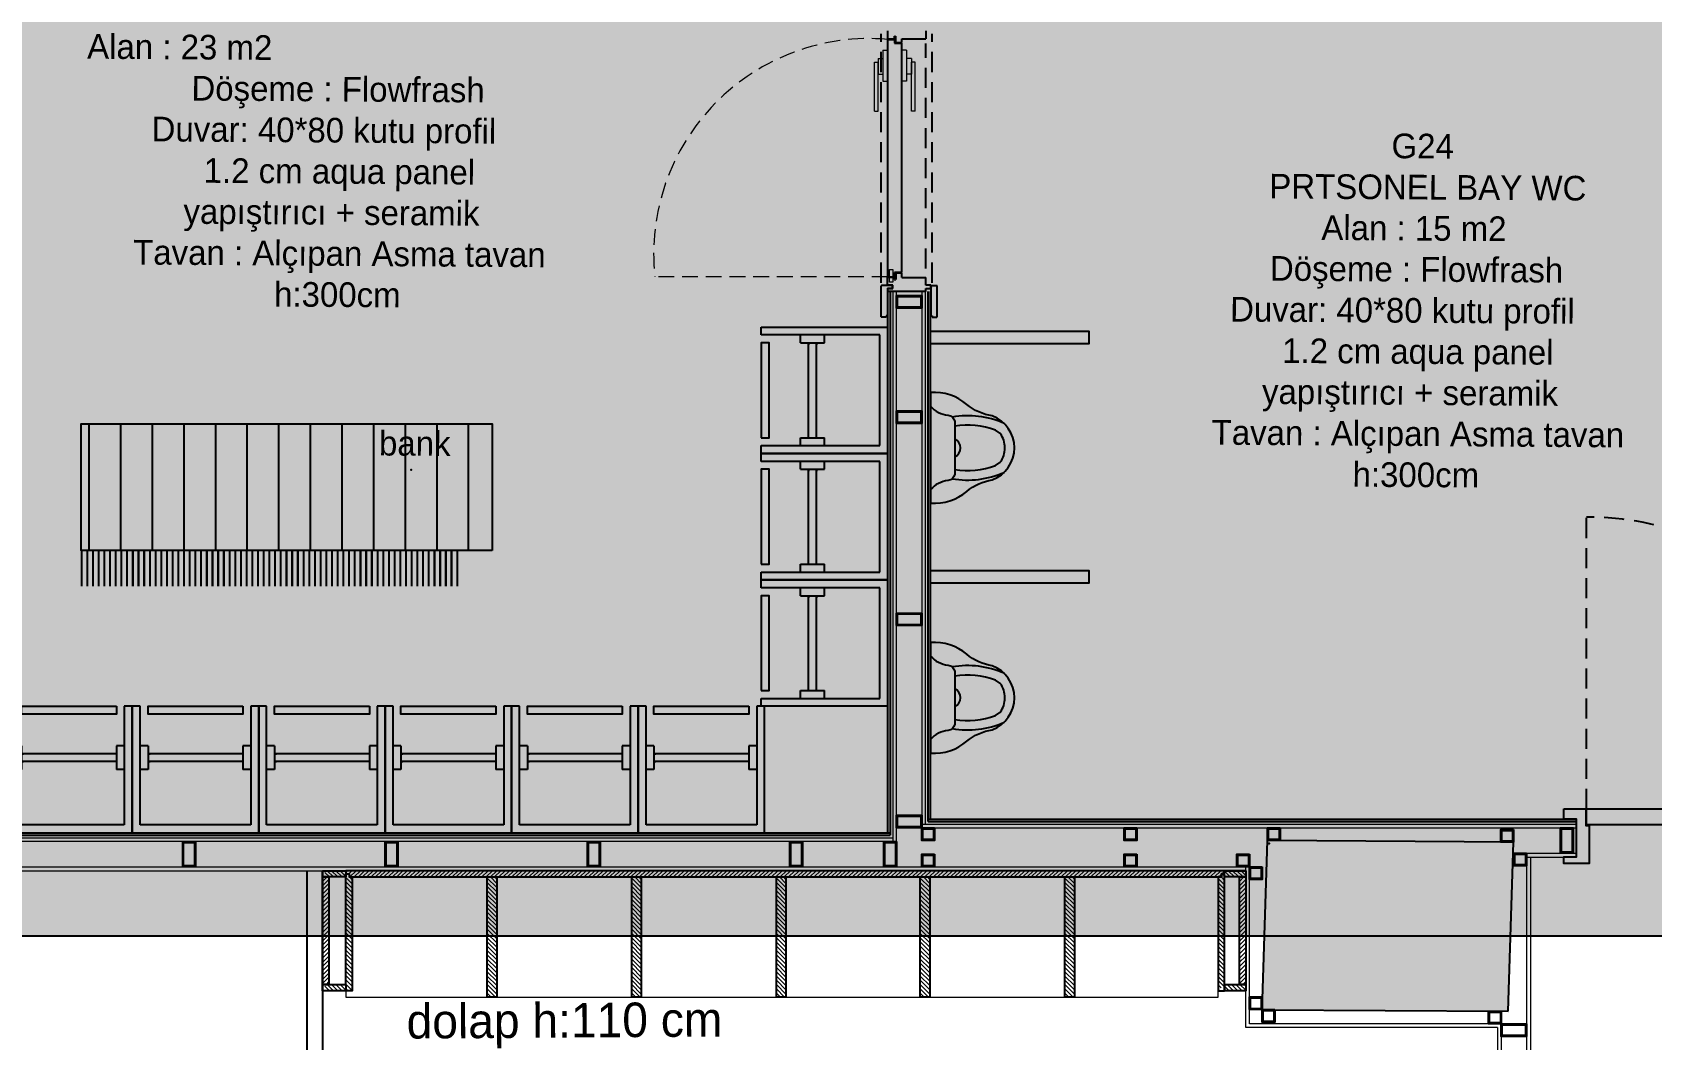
# Model space of a CAD drawing. Header units: millimetres. Extents: x 17474 to 44983, y -1049 to 14585.
# Drawn here: x 18087 to 18599, y 2165 to 2483 of the extents above; entities that cross this region are included whole.
import ezdxf

# ---------------------------------------------------------------- set-up
doc = ezdxf.new("R2010")
doc.units = ezdxf.units.MM
for name, pattern in [('DASHED', [19.05, 12.7, -6.35]), ('DASHED2', [0.375, 0.25, -0.125]), ('kesik cizgi', [9.525, 6.35, -3.175])]:
    doc.linetypes.add(name, pattern=pattern)
for name, color, linetype, lineweight in [('AHŞAP1', 32, 'Continuous', 40), ('beyaz', 251, 'Continuous', 13), ('INT-AQUAPANEL', 255, 'Continuous', 13), ('INT-DASH', 251, 'DASHED2', 13), ('INT-DR-HNDL', 252, 'Continuous', 9), ('INT-HATCH', 252, 'Continuous', 9)]:
    doc.layers.add(name, color=color, linetype=linetype, lineweight=lineweight)
for name, color, linetype in [('DOOR-YOO', 43, 'Continuous'), ('DUVARIC', 254, 'Continuous'), ('INT-AHŞAP', 34, 'Continuous'), ('INT-HATCH-1', 254, 'Continuous'), ('INT-MDF', 230, 'Continuous'), ('INT-PROFİL', 160, 'Continuous'), ('KOLON', 2, 'Continuous'), ('NOKTA', 7, 'Continuous'), ('SHADOW-YOO', 8, 'Continuous'), ('TEFRIS-HAREKETLI_OGE', 54, 'Continuous'), ('TEFRIS-SABIT_OGE', 7, 'Continuous'), ('TXT-YOO', 7, 'Continuous'), ('WALL CERAMIC-YOO', 30, 'Continuous'), ('WINDOW-YOO', 135, 'Continuous')]:
    doc.layers.add(name, color=color, linetype=linetype)
doc.layers.add('INT-ELE-2', color=7, linetype='Continuous', lineweight=5, true_color=0x525252)
doc.styles.add('MEKAN', font='stylu.ttf', dxfattribs={"height": 13})

# ---------------------------------------------------------------- blocks, each defined once
blk = doc.blocks.new('WEQEQWEQWE')
at = {"layer": 'TEFRIS-HAREKETLI_OGE'}
for p, q in [((40, 40), (0, 40)), ((0, 40), (0, 0)), ((2.5, 37.5), (40, 37.5)), ((2.5, 2.5, 0), (2.5, 37.5)), ((20, 35), (20, 37.5)), ((27.5, 35), (27.5, 37.5)), ((40, 37.5), (40, 40)), ((27.5, 35), (20, 35)), ((22.5, 35), (22.5, 34.37)), ((22.5, 25.62), (22.5, 35)), ((22.5, 29.68, 0), (22.5, 35, 0)), ((25, 35), (25, 34.37)), ((25, 26.04), (25, 35)), ((25, 29.68, 0), (25, 35, 0)), ((22.5, 22.79, 0), (22.5, 27.68, 0)), ((25, 22.65, 0), (25, 27.68, 0)), ((22.5, 5, 0), (22.5, 23.41, 0)), ((25, 5, 0), (25, 22.81, 0)), ((0, 0, 0), (40, 0, 0)), ((40, 2.5, 0), (2.5, 2.5, 0)), ((27.5, 5, 0), (20, 5, 0)), ((20, 2.5, 0), (20, 5, 0)), ((27.5, 2.5, 0), (27.5, 5, 0)), ((40, 0, 0), (40, 2.5, 0))]:
    blk.add_line(p, q, dxfattribs=at)
blk.add_lwpolyline([(40, 5), (37.5, 5), (37.5, 35), (40, 35)], close=True, dxfattribs=at)
blk = doc.blocks.new('5PISPL')
at = {"layer": 'TEFRIS-HAREKETLI_OGE', "elevation": 0}
blk.add_lwpolyline([(0.1012, 0.2027, 0.312528), (0, 0.2728, 0.312528), (-0.1012, 0.2027, -0.138634), (-0.1377, 0.1224, 0.195741), (-0.175, 0.0078), (0.175, 0.0078, 0.195741), (0.1377, 0.1224, -0.138634)], format="xyb", close=True, dxfattribs=at)
for points in [[(0.0685, 0.084, 0.127606), (0.0561, 0.2128), (0.0466, 0.2271, 0.090077), (0.0456, 0.2281, 0.157248), (0, 0.2428, 0.157248), (-0.0456, 0.2281, 0.090077), (-0.0466, 0.2271), (-0.0561, 0.2128, 0.127606), (-0.0685, 0.084, 0.127606)], [(-0.132, 0.0078, 0.193272), (-0.1034, 0.0631, -0.345107), (-0.0835, 0.084), (0.0835, 0.084, -0.345107), (0.1034, 0.0631, 0.193272), (0.132, 0.0078, 0.193272)]]:
    blk.add_lwpolyline(points, format="xyb", dxfattribs=at)
at = {"layer": 'TEFRIS-HAREKETLI_OGE', "extrusion": (-8.25197e-08, 2.35233e-21, 1)}
for centre, start_param, end_param in [((0.186, 0.1246, 0), 4.299085, 4.88085), ((-0.186, 0.1246, 0), 1.402335, 1.9841)]:
    blk.add_ellipse(centre, major_axis=(0, -0.2877), ratio=1, start_param=start_param, end_param=end_param, dxfattribs=at)
at = {"layer": 'TEFRIS-HAREKETLI_OGE', "extrusion": (-8.25197e-08, 1.27852e-20, 1)}
blk.add_ellipse((0, 0.0714, 0), major_axis=(0, -0.031), ratio=1, start_param=1.987741, end_param=4.295444, dxfattribs=at)
blk = doc.blocks.new('FKJHGFDS')
at = {"layer": 'TEFRIS-HAREKETLI_OGE', "xscale": 1000, "yscale": 1000, "zscale": 1000}
blk.add_blockref('5PISPL', (84.8, -76.3), dxfattribs=at)
blk = doc.blocks.new('wc kapı')
at = {"layer": 'DOOR-YOO', "linetype": 'DASHED', "ltscale": 0.5, "extrusion": (-4.70698e-22, -8.54121e-07, 1), "elevation": 0.22}
blk.add_lwpolyline([(6468.74, 6716.35), (6468.74, 6808.7)], dxfattribs=at)
at = {"layer": 'DOOR-YOO', "extrusion": (-4.70698e-22, -8.54121e-07, 1), "elevation": 0.22}
for points in [[(6542.79, 6720.85), (6552.54, 6720.85, -0.414214), (6553.04, 6720.35), (6553.04, 6717.35), (6554.54, 6717.35), (6554.54, 6720.35, 0.414214), (6552.54, 6722.35), (6542.79, 6722.35, 1)], [(6542.79, 6705.85), (6552.54, 6705.85, 0.185242), (6553.04, 6707.35), (6553.04, 6710.35), (6554.54, 6710.35), (6554.54, 6707.35, -0.261972), (6552.54, 6703.35), (6542.79, 6703.35, -0.6)]]:
    blk.add_lwpolyline(points, format="xyb", close=True, dxfattribs=at)
for points in [[(6461.54, 6716.35), (6468.54, 6716.35), (6468.54, 6711.15), (6469.54, 6711.15), (6469.54, 6699.1), (6461.54, 6699.1), (6461.54, 6701.15), (6465.54, 6701.15), (6465.54, 6713.15), (6461.54, 6713.15)], [(6468.74, 6716.35), (6561.34, 6716.35), (6561.34, 6711.35), (6468.74, 6711.35)], [(6551.79, 6716.35), (6555.79, 6716.35), (6555.79, 6717.35), (6551.79, 6717.35)], [(6568.54, 6716.35), (6561.54, 6716.35), (6561.54, 6711.15), (6560.54, 6711.15), (6560.54, 6699.1), (6568.54, 6699.1), (6568.54, 6701.15), (6564.54, 6701.15), (6564.54, 6713.15), (6568.54, 6713.15)], [(6551.79, 6711.35), (6555.79, 6711.35), (6555.79, 6710.35), (6551.79, 6710.35)]]:
    blk.add_lwpolyline(points, close=True, dxfattribs=at)
at = {"layer": 'DOOR-YOO', "linetype": 'DASHED', "ltscale": 0.5, "extrusion": (-4.70698e-22, -8.54121e-07, 1)}
blk.add_arc((6468.95, 6716.31, 0.22), 92.39, 0.0255, 90.1482, dxfattribs=at)
blk = doc.blocks.new('profil')
at = {"layer": 'INT-PROFİL'}
for points in [[(3524.77, 6983.36), (3528.77, 6983.36), (3528.77, 6979.36), (3524.77, 6979.36)], [(3525.07, 6983.06), (3528.47, 6983.06), (3528.47, 6979.66), (3525.07, 6979.66)]]:
    blk.add_lwpolyline(points, close=True, dxfattribs=at)
blk = doc.blocks.new('xx')
at = {"layer": 'INT-DR-HNDL'}
for p, q in [((2115.45, 3460.53), (2131.73, 3460.53)), ((2115.45, 3460.53), (2115.45, 3458.03)), ((2115.45, 3458.03), (2131.73, 3458.03)), ((2115.45, 3458.03), (2131.73, 3458.03)), ((2119.85, 3463.03), (2128.13, 3463.03)), ((2119.85, 3463.03), (2119.85, 3460.53)), ((2147.61, 3465.03), (2121.81, 3465.03)), ((2121.81, 3465.03), (2121.81, 3463.03)), ((2147.61, 3463.03), (2121.81, 3463.03)), ((2128.13, 3463.03), (2128.13, 3460.53)), ((2131.73, 3460.53), (2131.73, 3458.03)), ((2147.61, 3465.03), (2147.61, 3463.03))]:
    blk.add_line(p, q, dxfattribs=at)
blk = doc.blocks.new('DOLAP OFIS')
at = {"layer": 'INT-HATCH'}
h = blk.add_hatch(dxfattribs=at)
h.set_pattern_fill('LINE', color=256, scale=0.3, angle=-45, style=0)
h.set_pattern_definition([(315, (26830.2732, 24487.1623), (0.67351921, 0.67351921), [])])
h.paths.add_polyline_path([(35249.46, 8669.86), (35283.46, 8669.86), (35283.46, 8667.86), (35249.46, 8667.86)])
h = blk.add_hatch(dxfattribs=at)
h.set_pattern_fill('LINE', color=256, scale=0.3, angle=45, style=0)
h.set_pattern_definition([(45, (19466.153, 216.6684), (-0.67351921, 0.67351921), [])])
h.paths.add_polyline_path([(35283.46, 8663.17), (35283.46, 8669.86), (35285.46, 8669.86), (35285.46, 8663.17)])
h = blk.add_hatch(dxfattribs=at)
h.set_pattern_fill('LINE', color=256, scale=0.3, angle=315, style=0)
h.set_pattern_definition([(315, (66047.766, -11420.5328), (0.67351921, 0.67351921), [])])
h.paths.add_polyline_path([(35247.46, 8663.17), (35247.46, 8385.27), (35248.46, 8385.27), (35248.46, 8386.27), (35249.46, 8386.27), (35249.46, 8662.17), (35248.46, 8662.17), (35248.46, 8663.17)])
h = blk.add_hatch(dxfattribs=at)
h.set_pattern_fill('LINE', color=256, scale=0.3, angle=225, style=0)
h.set_pattern_definition([(225, (17300.0111, -41202.4289), (0.673519209, -0.673519209), [])])
edge = h.paths.add_edge_path()
edge.add_line((35248.46, 8663.17), (35283.46, 8663.17))
edge.add_line((35283.46, 8663.17), (35285.46, 8661.17))
edge.add_line((35285.46, 8661.17), (35249.46, 8661.17))
edge.add_line((35249.46, 8661.17), (35249.46, 8662.17))
edge.add_line((35249.46, 8662.17), (35248.46, 8662.17))
edge.add_line((35248.46, 8662.17), (35248.46, 8663.17))
h.paths.add_polyline_path([(35285.46, 8663.17), (35283.46, 8663.17), (35283.47, 8663.17), (35283.45, 8663.17)])
h = blk.add_hatch(dxfattribs=at)
h.set_pattern_fill('LINE', color=256, scale=0.3, angle=225, style=0)
h.set_pattern_definition([(225, (50812.93255, 17194.3963), (0.67351921, -0.67351921), [])])
h.paths.add_polyline_path([(35249.46, 8612.64), (35249.46, 8615.64), (35287.46, 8615.64), (35287.46, 8612.64)])
h = blk.add_hatch(dxfattribs=at)
h.set_pattern_fill('LINE', color=256, scale=0.3, angle=225, style=0)
h.set_pattern_definition([(225, (50812.9314, 17148.6879), (0.67351921, -0.67351921), [])])
h.paths.add_polyline_path([(35249.46, 8566.93), (35249.46, 8569.93), (35287.46, 8569.93), (35287.46, 8566.93)])
h = blk.add_hatch(dxfattribs=at)
h.set_pattern_fill('LINE', color=256, scale=0.3, angle=225, style=0)
h.set_pattern_definition([(225, (50812.9328, 17103.1568), (0.67351921, -0.67351921), [])])
h.paths.add_polyline_path([(35249.46, 8521.4), (35249.46, 8524.4), (35287.46, 8524.4), (35287.46, 8521.4)])
h = blk.add_hatch(dxfattribs=at)
h.set_pattern_fill('LINE', color=256, scale=0.3, angle=225, style=0)
h.set_pattern_definition([(225, (50858.6411, 17103.1567), (0.67351921, -0.67351921), [])])
h.paths.add_polyline_path([(35249.46, 8475.69), (35249.46, 8478.69), (35287.46, 8478.69), (35287.46, 8475.69)])
h = blk.add_hatch(dxfattribs=at)
h.set_pattern_fill('LINE', color=256, scale=0.3, angle=225, style=0)
h.set_pattern_definition([(225, (50904.3494, 17103.1567), (0.67351921, -0.67351921), [])])
h.paths.add_polyline_path([(35249.46, 8429.98), (35249.46, 8432.98), (35287.46, 8432.98), (35287.46, 8429.98)])
h = blk.add_hatch(dxfattribs=at)
h.set_pattern_fill('LINE', color=256, scale=0.3, angle=45, style=0)
h.set_pattern_definition([(45, (19430.1531, -67.9157), (-0.67351921, 0.67351921), [])])
h.paths.add_polyline_path([(35247.46, 8378.58), (35247.46, 8385.27), (35249.46, 8385.27), (35249.46, 8378.58)])
h = blk.add_hatch(dxfattribs=at)
h.set_pattern_fill('LINE', color=256, scale=0.3, angle=225, style=0)
h.set_pattern_definition([(225, (50812.9288, 17239.2817), (0.67351921, -0.67351921), [])])
h.paths.add_polyline_path([(35249.46, 8385.27), (35249.46, 8387.27), (35285.46, 8387.27), (35285.46, 8385.27)])
h = blk.add_hatch(dxfattribs=at)
h.set_pattern_fill('LINE', color=256, scale=0.3, angle=45, style=0)
h.set_pattern_definition([(45, (19466.153, -67.9158), (-0.67351921, 0.67351921), [])])
h.paths.add_polyline_path([(35283.46, 8378.58), (35283.46, 8385.27), (35285.46, 8385.27), (35285.46, 8378.58)])
h = blk.add_hatch(dxfattribs=at)
h.set_pattern_fill('LINE', color=256, scale=0.3, angle=-45, style=0)
h.set_pattern_definition([(315, (26830.2732, 24197.2178), (0.67351921, 0.67351921), [])])
h.paths.add_polyline_path([(35249.46, 8379.91), (35283.46, 8379.91), (35283.46, 8377.91), (35249.46, 8377.91)])
at = {"layer": 'INT-ELE-2', "elevation": 0}
blk.add_lwpolyline([(35285.46, 8385.27), (35287.46, 8385.27), (35287.46, 8661.16), (35285.46, 8661.16)], dxfattribs=at)
at = {"layer": 'INT-MDF', "elevation": 0}
for points in [[(35247.46, 8669.86), (35247.46, 8385.27), (35248.46, 8385.27), (35248.46, 8386.27), (35249.46, 8386.27), (35249.46, 8662.17), (35248.46, 8662.16), (35248.46, 8663.17), (35247.46, 8663.17)], [(35248.46, 8663.17), (35248.46, 8662.17), (35249.46, 8662.17), (35249.46, 8661.17), (35285.46, 8661.17), (35285.46, 8663.17), (35283.46, 8663.17), (35283.46, 8663.17), (35285.46, 8663.17), (35283.46, 8663.17), (35248.46, 8663.17)], [(35248.46, 8385.27), (35248.46, 8386.27), (35249.46, 8386.27), (35249.46, 8387.27), (35285.46, 8387.27), (35285.46, 8385.27)], [(35283.46, 8385.27), (35248.46, 8385.27)]]:
    blk.add_lwpolyline(points, dxfattribs=at)
for points in [[(35249.46, 8612.64), (35249.46, 8615.64), (35287.46, 8615.64), (35287.46, 8612.64)], [(35249.46, 8566.93), (35249.46, 8569.93), (35287.46, 8569.93), (35287.46, 8566.93)], [(35249.46, 8521.4), (35249.46, 8524.4), (35287.46, 8524.4), (35287.46, 8521.4)], [(35249.46, 8475.69), (35249.46, 8478.69), (35287.46, 8478.69), (35287.46, 8475.69)], [(35249.46, 8429.98), (35249.46, 8432.98), (35287.46, 8432.98), (35287.46, 8429.98)]]:
    blk.add_lwpolyline(points, close=True, dxfattribs=at)
at = {"layer": 'INT-MDF'}
for points in [[(35249.46, 8669.86, 0), (35283.46, 8669.86, 0), (35283.46, 8667.86, 0), (35249.46, 8667.86, 0)], [(35283.46, 8663.17, 0), (35283.46, 8669.86, 0), (35285.46, 8669.86, 0), (35285.46, 8663.17, 0)], [(35247.46, 8377.91, 0), (35247.46, 8385.27, 0), (35249.46, 8385.27, 0), (35249.46, 8377.91, 0)], [(35283.46, 8377.91, 0), (35283.46, 8385.27, 0), (35285.46, 8385.27, 0), (35285.46, 8377.91, 0)], [(35249.46, 8379.91, 0), (35283.46, 8379.91, 0), (35283.46, 8377.91, 0), (35249.46, 8377.91, 0)]]:
    blk.add_polyline3d(points, close=True, dxfattribs=at)
blk = doc.blocks.new('40 80 kutu profil')
at = {"layer": 'INT-PROFİL'}
for points in [[(34973.69, 7687.07), (34973.69, 7679.07), (34969.69, 7679.07), (34969.69, 7687.07)], [(34973.39, 7686.77), (34973.39, 7679.37), (34969.99, 7679.37), (34969.99, 7686.77)]]:
    blk.add_lwpolyline(points, close=True, dxfattribs=at)

msp = doc.modelspace()

# ---------------------------------------------------------------- hatches: boundary and pattern name
at = {"layer": 'DUVARIC'}
h = msp.add_hatch(color=256, dxfattribs=at)
h.dxf.hatch_style = 1
h.set_gradient(color1=(138, 178, 188), tint=1)
h.paths.add_polyline_path([(17698.05, 2707.94), (19791.73, 2707.94), (19791.73, 2197.43), (17698.05, 2197.43)])
at = {"layer": 'INT-HATCH'}
h = msp.add_hatch(dxfattribs=at)
h.set_pattern_fill('LINE', color=256, scale=0.3, angle=-45, style=0)
h.set_pattern_definition([(315, (10017.604, 18035.4823), (0.67351921, 0.67351921), [])])
h.paths.add_polyline_path([(18464.1, 2218.18), (18470.79, 2218.18), (18470.79, 2216.18), (18464.1, 2216.18)])
at = {"layer": 'KOLON'}
h = msp.add_hatch(color=250, dxfattribs=at)
h.dxf.hatch_style = 1
h.set_gradient(color1=(51, 51, 51), color2=(91, 91, 91), tint=1)
h.paths.add_polyline_path([(18475.99, 2174.2), (18477.69, 2227.7), (18555.49, 2227.2), (18553.79, 2173.7)])
at = {"layer": 'SHADOW-YOO'}
h = msp.add_hatch(dxfattribs=at)
h.set_pattern_fill('JIS_LC_20', color=256, scale=0.09, angle=45)
h.set_pattern_definition([(90, (38494.8575, 25486.5873), (-1.8, 9e-16), []), (90, (38494.883, 25486.6127), (-1.8, 9e-16), [])])
h.paths.add_polyline_path([(18222.52, 2308.24), (18222.52, 2319.28), (18100.93, 2319.28), (18100.93, 2308.24)])
at = {"layer": 'TEFRIS-SABIT_OGE'}
h = msp.add_hatch(color=25, dxfattribs=at)
h.dxf.hatch_style = 1
h.set_gradient(color1=(141, 104, 78), color2=(87, 71, 56), tint=1)
h.paths.add_polyline_path([(18232.46, 2319.53), (18102.46, 2319.53), (18102.46, 2359.53), (18232.46, 2359.53)])
h = msp.add_hatch(dxfattribs=at)
h.set_pattern_fill('_USER', color=256, scale=10, angle=-90, pattern_type=0)
h.set_pattern_definition([(270, (38495.019, 25294.829), (10, -4e-15), [])])
h.paths.add_polyline_path([(18232.46, 2319.53), (18102.46, 2319.53), (18102.46, 2359.53), (18232.46, 2359.53)])

# ---------------------------------------------------------------- linework, layer by layer
at = {"layer": 'AHŞAP1'}
for p, q in [((18360.04, 2405.21, 0.05), (18360.04, 2407.21, 0.05)), ((18360.04, 2405.21, 0.05), (18360.04, 2407.21, 0.05)), ((18359.74, 2405.91, 0.05), (18359.74, 2405.21, 0.05)), ((18359.74, 2405.91, 0.05), (18359.74, 2405.21, 0.05)), ((18359.74, 2405.21, 0.05), (18360.04, 2405.21, 0.05))]:
    msp.add_line(p, q, dxfattribs=at)
at = {"layer": 'beyaz'}
for p, q in [((18359.95, 2482.11, 0.05), (18359.8, 2481.98, 0.05)), ((18359.8, 2481.98, 0.05), (18359.95, 2481.98, 0.05)), ((18359.95, 2481.92, 0.05), (18359.8, 2481.78, 0.05)), ((18359.8, 2481.78, 0.05), (18359.95, 2481.78, 0.05)), ((18359.95, 2482.11, 0.05), (18359.95, 2482.18, 0.05)), ((18360.04, 2482.18, 0.05), (18359.95, 2482.18, 0.05)), ((18359.95, 2481.92, 0.05), (18359.95, 2481.98, 0.05)), ((18359.95, 2481.23, 0.05), (18359.95, 2481.78, 0.05)), ((18359.96, 2480.36, 0.05), (18359.96, 2481.12, 0.05)), ((18360.04, 2480.31, 0.05), (18360.04, 2482.18, 0.05)), ((18359.96, 2407.07, 0.05), (18359.96, 2406.31, 0.05)), ((18360.04, 2407.11, 0.05), (18360.04, 2405.25, 0.05)), ((18359.95, 2405.51, 0.05), (18359.8, 2405.64, 0.05)), ((18359.8, 2405.64, 0.05), (18359.95, 2405.64, 0.05)), ((18359.95, 2405.31, 0.05), (18359.8, 2405.45, 0.05)), ((18359.8, 2405.45, 0.05), (18359.95, 2405.45, 0.05)), ((18359.95, 2406.2, 0.05), (18359.95, 2405.64, 0.05)), ((18359.95, 2405.51, 0.05), (18359.95, 2405.45, 0.05)), ((18359.95, 2405.31, 0.05), (18359.95, 2405.25, 0.05)), ((18360.04, 2405.25, 0.05), (18359.95, 2405.25, 0.05))]:
    msp.add_line(p, q, dxfattribs=at)
for centre, radius, start, end in [((18360.18, 2480.74, 0.05), 0.542, 114.4972, 254.9661), ((18360.12, 2480.74, 0.05), 0.416, 113.6898, 246.3102), ((18360.18, 2406.69, 0.05), 0.542, 105.0339, 245.5028), ((18360.12, 2406.69, 0.05), 0.416, 113.6898, 246.3102)]:
    msp.add_arc(centre, radius, start, end, dxfattribs=at)
at = {"layer": 'INT-AHŞAP'}
for p, q in [((18357.54, 2483.91, 0), (18357.54, 2481.41, 0)), ((18369.57, 2483.91, -0.01), (18369.57, 2481.41, 0.04)), ((18357.54, 2481.41, 0), (18357.54, 2481.41, 0)), ((18357.54, 2481.41, 0.06), (18359.74, 2481.41, 0.07)), ((18357.54, 2481.21, 0), (18357.54, 2406.11, 0)), ((18357.54, 2481.21, 0.05), (18359.54, 2481.21, 0.05)), ((18357.54, 2481.21, 0.05), (18359.74, 2481.21, 0.05)), ((18359.74, 2481.41, 0.05), (18359.74, 2482.21, 0.05)), ((18359.74, 2482.21, 0.05), (18360.04, 2482.21, 0.05)), ((18359.74, 2481.21, 0.05), (18359.74, 2480.01, 0.05)), ((18359.74, 2480.01, 0.05), (18362.04, 2480.01, 0.05)), ((18360.04, 2482.21, 0.05), (18360.04, 2480.21, 0.05)), ((18360.04, 2481.51, 0.05), (18360.04, 2480.31, 0.05)), ((18360.04, 2481.31, 0.05), (18360.04, 2480.21, 0.05)), ((18360.04, 2480.21, 0.05), (18362.04, 2480.21, 0.05)), ((18362.04, 2481.01, 0.12), (18362.04, 2481.41, 0.06)), ((18362.04, 2481.41, 0.06), (18369.57, 2481.41, 0.04)), ((18362.04, 2480.21, 0.12), (18362.04, 2481.01, 0.12)), ((18362.04, 2407.41), (18362.04, 2480.01, 0.12)), ((18362.04, 2407.41), (18359.74, 2407.41, 0.05)), ((18359.74, 2406.11, 0.05), (18359.74, 2407.41, 0.05)), ((18362.04, 2407.41), (18360.04, 2407.41)), ((18362.03, 2407.41), (18360.04, 2407.41)), ((18362.04, 2407.21), (18360.04, 2407.21)), ((18360.04, 2406.11, 0.05), (18360.04, 2407.21, 0.05)), ((18362.04, 2405.91, 0.04), (18362.04, 2407.21)), ((18355.54, 2393.41), (18355.54, 2403.21)), ((18358.94, 2403.31), (18355.64, 2403.31)), ((18357.54, 2406.11, 0), (18359.74, 2406.11, 0)), ((18357.54, 2403.41), (18357.54, 2405.91)), ((18357.54, 2405.91, 0), (18357.54, 2405.61, 0)), ((18359.74, 2405.91), (18357.54, 2405.91)), ((18359.14, 2403.41), (18357.54, 2403.41)), ((18357.54, 2402.51), (18357.54, 2393.71)), ((18357.54, 2402.51), (18358.94, 2402.51)), ((18357.54, 2402.41), (18359.14, 2402.41)), ((18359.04, 2402.61), (18359.04, 2403.21)), ((18359.14, 2402.41), (18359.14, 2403.41)), ((18359.74, 2406.71, 0.05), (18359.74, 2406.11, 0.05)), ((18362.04, 2405.91, 0.06), (18369.57, 2405.91, 0.04)), ((18362.04, 2405.91, 0.04), (18362.04, 2405.91, 0)), ((18369.57, 2403.41, -0.01), (18369.57, 2405.91, 0.04)), ((18371.17, 2403.41, -0.01), (18369.57, 2403.41, -0.01)), ((18369.57, 2401.41, -0.01), (18369.57, 2402.41, -0.01)), ((18369.57, 2402.41, -0.01), (18371.17, 2402.41, -0.01)), ((18371.17, 2402.41, -0.01), (18371.17, 2403.41, -0.01)), ((18371.17, 2402.41, -0.01), (18371.17, 2403.41, -0.01)), ((18371.17, 2402.51, -0.01), (18371.17, 2393.71, -0.03)), ((18371.17, 2402.51, -0.01), (18371.44, 2402.51, 0.09)), ((18371.34, 2402.61, 0.09), (18371.34, 2403.21, 0.09)), ((18371.43, 2403.31, 0.09), (18373.06, 2403.31, -0.01)), ((18373.17, 2393.41, -0.06), (18373.17, 2403.21, -0.01)), ((18369.57, 2401.41, -0.02), (18357.54, 2401.41)), ((18357.04, 2393.31), (18355.64, 2393.31)), ((18357.54, 2393.71), (18357.04, 2393.71)), ((18357.04, 2393.71), (18357.04, 2393.31)), ((18371.17, 2393.71, -0.06), (18371.67, 2393.71, -0.06)), ((18371.67, 2393.71, -0.06), (18371.67, 2393.31, -0.06)), ((18371.67, 2393.31, -0.06), (18373.07, 2393.31, -0.06))]:
    msp.add_line(p, q, dxfattribs=at)
at = {"layer": 'INT-AHŞAP', "color": 8, "linetype": 'kesik cizgi'}
msp.add_lwpolyline([(18355.54, 2404.21), (18355.54, 2482.94)], dxfattribs=at)
for points, elevation in [([(18369.57, 2408.71), (18369.57, 2479.94)], 0.02), ([(18371.57, 2404.21), (18371.57, 2482.94)], -0.03)]:
    msp.add_lwpolyline(points, dxfattribs=dict(at, elevation=elevation))
at = {"layer": 'INT-AHŞAP'}
for centre, radius, start, end in [((18357.74, 2393.21, 0.05), 88, 88.6976, 88.6977), ((18358.04, 2393.31, 0.05), 88, 88.6976, 88.6977), ((18358.04, 2393.11, 0.05), 88, 88.6976, 88.6977), ((18355.64, 2403.21), 0.1, 90, 180), ((18358.94, 2403.21), 0.1, 0, 90), ((18358.94, 2402.61), 0.1, 270, 0), ((18357.74, 2494.21, 0.05), 88, 271.3023, 271.3024), ((18371.44, 2403.21, 0.09), 0.1, 90, 180), ((18371.44, 2402.61, 0.09), 0.1, 180, 270), ((18373.06, 2403.2, -0.01), 0.111, 5.4153, 87.7596), ((18355.64, 2393.41), 0.1, 180, 270), ((18373.07, 2393.41, -0.06), 0.1, 270, 0)]:
    msp.add_arc(centre, radius, start, end, dxfattribs=at)
at = {"layer": 'INT-AQUAPANEL', "ltscale": 0.1}
for p, q in [((18359.14, 2401.4), (18359.13, 2227.38)), ((18360.33, 2227.38), (18360.34, 2401.4)), ((18368.34, 2401.4), (18368.33, 2231.7)), ((18368.34, 2401.41), (18369.54, 2401.41)), ((18369.53, 2232.9), (18369.54, 2401.4)), ((17995.83, 2228.58), (18359.14, 2228.58)), ((18360.34, 2227.38), (17995.83, 2227.38))]:
    msp.add_line(p, q, dxfattribs=at)
at = {"layer": 'INT-AQUAPANEL'}
for p, q in [((18368.33, 2232.9), (18575.39, 2232.9)), ((18575.39, 2222.5, 0.02), (18575.39, 2234.5, 0)), ((18368.33, 2231.7), (18575.39, 2231.7)), ((18559.61, 2223.7, 0.02), (18575.39, 2223.7, 0.02)), ((18559.61, 2223.7), (18559.61, 2101.3)), ((18559.61, 2222.5, 0.02), (18575.39, 2222.5, 0.02)), ((18560.81, 2222.5), (18560.81, 2102.5)), ((17878.6, 2219.38, -0.25), (18471.99, 2219.38, 0)), ((17878.6, 2218.18, -0.25), (18470.79, 2218.18))]:
    msp.add_line(p, q, dxfattribs=at)
at = {"layer": 'INT-AQUAPANEL', "elevation": 0}
msp.add_lwpolyline([(18360.34, 2400.21), (18360.34, 2401.41), (18368.34, 2401.41), (18368.34, 2400.18), (18360.34, 2400.18)], dxfattribs=at)
at = {"layer": 'INT-AQUAPANEL'}
for points in [[(18470.79, 2190.69), (18470.79, 2219.38)], [(18471.99, 2191.89), (18471.99, 2219.38)], [(18551.61, 2169.75), (18471.99, 2169.75), (18471.99, 2191.89)], [(18550.41, 2168.55), (18470.79, 2168.55), (18470.79, 2190.69)], [(18550.41, 2168.55), (18550.41, 2092.1)], [(18551.61, 2169.75), (18551.61, 2093.3)]]:
    msp.add_lwpolyline(points, dxfattribs=at)
at = {"layer": 'INT-DASH', "linetype": 'DASHED2', "ltscale": 20}
msp.add_line((18357.54, 2406.11, 0), (18283.91, 2406.11, -0.02), dxfattribs=at)
at = {"layer": 'INT-DASH', "linetype": 'DASHED2', "ltscale": 40, "elevation": -0.03}
msp.add_lwpolyline([(18359.18, 2404.37), (18358.09, 2404.37), (18358.09, 2408.37), (18359.18, 2408.37)], close=True, dxfattribs=at)
at = {"layer": 'INT-DASH', "linetype": 'DASHED2', "ltscale": 20}
msp.add_arc((18351.74, 2413.25, -0.1), 68.21, 85.1297, 186.0019, dxfattribs=at)
at = {"layer": 'INT-HATCH-1', "color": 6}
msp.add_lwpolyline([(17698.05, 2707.94), (19791.73, 2707.94), (19791.73, 2197.43), (17698.05, 2197.43)], close=True, dxfattribs=at)
at = {"layer": 'INT-MDF'}
msp.add_polyline3d([(18464.1, 2218.18, 0), (18470.79, 2218.18, 0), (18470.79, 2216.18, 0), (18464.1, 2216.18, 0)], close=True, dxfattribs=at)
at = {"layer": 'KOLON'}
for p, q in [((18475.99, 2174.2), (18477.69, 2227.7)), ((18555.49, 2227.2), (18477.69, 2227.7)), ((18553.79, 2173.7), (18555.49, 2227.2)), ((18475.99, 2174.2), (18553.79, 2173.7))]:
    msp.add_line(p, q, dxfattribs=at)
at = {"layer": 'NOKTA', "color": 3}
for p in [(18206.89, 2344.98), (18478.19, 2226.74)]:
    msp.add_point(p, dxfattribs=at)
at = {"layer": 'TEFRIS-HAREKETLI_OGE', "extrusion": (-2.52644e-23, -8.25197e-08, 1), "elevation": 0}
for points in [[(18371.13, 2388.84), (18421.13, 2388.84), (18421.13, 2384.84), (18371.13, 2384.84)], [(18371.13, 2313.15), (18421.13, 2313.15), (18421.13, 2309.15), (18371.13, 2309.15)]]:
    msp.add_lwpolyline(points, close=True, dxfattribs=at)
at = {"layer": 'TEFRIS-HAREKETLI_OGE', "elevation": 0}
msp.add_lwpolyline([(18232.46, 2319.53), (18102.46, 2319.53), (18102.46, 2359.53), (18232.46, 2359.53)], close=True, dxfattribs=at)
at = {"layer": 'WALL CERAMIC-YOO', "ltscale": 0.1}
for p, q in [((18357.54, 2401.4), (18357.53, 2230.18)), ((18358.34, 2401.4), (18358.33, 2229.38)), ((18370.33, 2233.7), (18370.34, 2401.4)), ((18371.13, 2234.5), (18371.14, 2401.4)), ((17997.83, 2230.18), (18358.33, 2230.18)), ((17997.83, 2229.38), (18358.33, 2229.38))]:
    msp.add_line(p, q, dxfattribs=at)
at = {"layer": 'WALL CERAMIC-YOO'}
for p, q in [((18370.33, 2234.5), (18575.39, 2234.5)), ((18370.33, 2233.7), (18575.39, 2233.7))]:
    msp.add_line(p, q, dxfattribs=at)
at = {"layer": 'WINDOW-YOO'}
for p, q in [((18173.85, 2218.18, 0), (18173.85, 1893.31, 0)), ((18178.85, 2218.18, 0), (18178.85, 1898.31, 0))]:
    msp.add_line(p, q, dxfattribs=at)

# ---------------------------------------------------------------- block references
at = {"layer": 'INT-AQUAPANEL'}
for name, p, rotation in [('40 80 kutu profil', (10681.26, 37369.82), 270), ('40 80 kutu profil', (10681.26, 37333.4), 270), ('40 80 kutu profil', (10681.26, 37269.4), 270), ('40 80 kutu profil', (10681.26, 37205.4), 270), ('40 80 kutu profil', (53544, 9910.78, 0.02), 180), ('DOLAP OFIS', (9800.94, 37465.64, 0), 269.9999999999254), ('40 80 kutu profil', (10872.54, 37139.44), 270)]:
    msp.add_blockref(name, p, dxfattribs=dict(at, rotation=rotation))
for name, p in [('wc kapı', (12109.85, -4478.64, -0.23)), ('40 80 kutu profil', (-16835.09, -5459.7)), ('40 80 kutu profil', (-16771.09, -5459.7)), ('40 80 kutu profil', (-16707.09, -5459.7)), ('40 80 kutu profil', (-16643.09, -5459.7)), ('40 80 kutu profil', (-16613.39, -5459.7))]:
    msp.add_blockref(name, p, dxfattribs=at)
at = {"layer": 'INT-DR-HNDL', "extrusion": (0, 0, -1), "xscale": 0.6, "yscale": 0.6, "zscale": -0.6, "rotation": 270}
msp.add_blockref('xx', (-20432.35, 3747.07, 0), dxfattribs=at)
at = {"layer": 'INT-DR-HNDL', "xscale": 0.6, "yscale": 0.6, "zscale": 0.6, "rotation": 270}
msp.add_blockref('xx', (16287.22, 3747.07, 0.11), dxfattribs=at)
at = {"layer": 'INT-PROFİL', "rotation": 270}
for p in [(11388.97, 5756.48), (11388.97, 5756.48), (11452.97, 5756.48), (11452.97, 5756.48), (11498.33, 5756.48), (11572.13, 5755.98), (11388.97, 5748.15), (11388.97, 5748.15), (11452.97, 5748.15), (11452.97, 5748.15), (11488.63, 5748.15), (11576.25, 5748.48), (11492.63, 5744.15), (11492.63, 5702.98), (11496.63, 5698.98), (11568.25, 5698.52)]:
    msp.add_blockref('profil', p, dxfattribs=at)
at = {"layer": 'TEFRIS-HAREKETLI_OGE', "extrusion": (0, 0, -1), "zscale": -1}
for p in [(-18357.53, 2350.18), (-18357.53, 2310.18, 0), (-18357.53, 2270.18, 0)]:
    msp.add_blockref('WEQEQWEQWE', p, dxfattribs=at)
at = {"layer": 'TEFRIS-HAREKETLI_OGE', "extrusion": (-2.52644e-23, -8.25197e-08, 1), "xscale": 0.1000000000000005, "yscale": 0.1000000000000005, "zscale": 0.1000000000000005, "rotation": 270}
for p in [(18377.98, 2360.43, 0), (18377.98, 2281.37, 0)]:
    msp.add_blockref('FKJHGFDS', p, dxfattribs=at)
at = {"layer": 'TEFRIS-HAREKETLI_OGE', "extrusion": (0, 0, -1), "xscale": -1, "zscale": -1, "rotation": 270}
for p in [(-18118.63, 2230.18, 0.23), (-18158.63, 2230.18, 0.23), (-18198.63, 2230.18, 0.23), (-18238.63, 2230.18, 0.23), (-18278.63, 2230.18, 0.23), (-18318.63, 2230.18, 0.23)]:
    msp.add_blockref('WEQEQWEQWE', p, dxfattribs=at)

# ---------------------------------------------------------------- texts
at = {"layer": 'TXT-YOO', "style": 'MEKAN'}
for s, insert, char_height, width, attachment_point, rotation in [('\\pi88.79776;G23\\P\\pi49.75779;44 dolap kapasitesi\\P\\pi31.17997;PRTSONEL BAY SOYUNMA    \\P\\pi0;      Alan : 23 m2   \\P\\pi50.45728;Döşeme : Flowfrash\\P\\pi37.94073;Duvar: 40*80 kutu profil\\P\\pi54.50574;1.2 cm aqua panel \\P\\pi48.20464;yapıştırıcı + seramik \\P\\pi32.37053;Tavan : Alçıpan Asma tavan \\P\\pi77.02924;h:300cm \\P\\pi93.90545;   ', (18087.28, 2522.02, 0.23), 7.8, 199.4252, 1, 359.6197), ('\\pi88.64644;G24\\P\\pi50.08898;PRTSONEL BAY WC    \\P\\pi66.63685;Alan : 15 m2   \\P\\pi50.45728;Döşeme : Flowfrash\\P\\pi37.94073;Duvar: 40*80 kutu profil\\P\\pi54.50574;1.2 cm aqua panel \\P\\pi48.20464;yapıştırıcı + seramik \\P\\pi32.37053;Tavan : Alçıpan Asma tavan \\P\\pi77.02924;h:300cm \\P\\pi93.90545;   ', (18428.27, 2452.01, -0.07), 7.8, 199.4252, 1, 359.6197), ('bank   \\P\\pi97.7769; \\P\\pi93.90545;   ', (18196.71, 2357.36, 0), 7.8, 199.4252, 1, 359.6197), ('{\\H0.625x;dolap h:110 cm  \\P}  \\P \\P   ', (18305.22, 2176.63, 0), 17.472, 131.0117, 3, 0.3803)]:
    msp.add_mtext(s, dxfattribs=dict(at, insert=insert, char_height=char_height, width=width, attachment_point=attachment_point, rotation=rotation))

doc.saveas('drawing.dxf')
